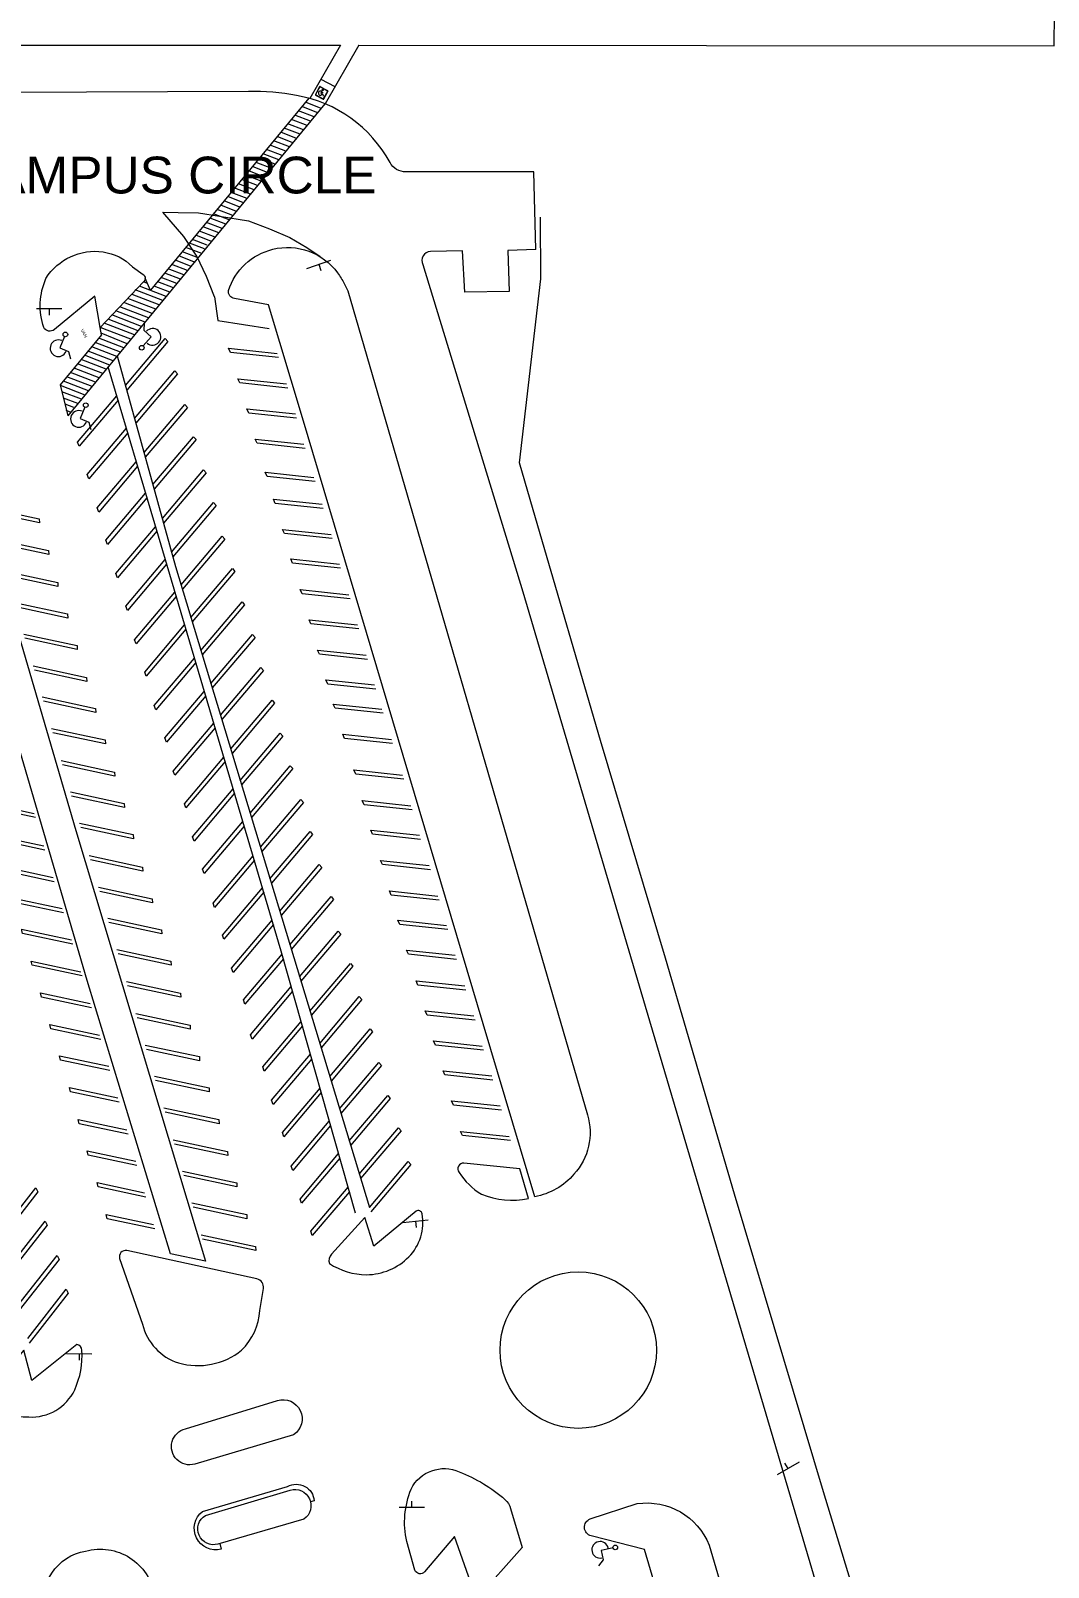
# Model space of a CAD drawing. Header units: feet. Extents: x 6763715 to 6770513, y 1886699 to 1891873.
# Drawn here: x 6767788.2 to 6768106.5, y 1888461 to 1888941.6 of the extents above; entities that cross this region are included whole.
import ezdxf

# ---------------------------------------------------------------- set-up
doc = ezdxf.new("R2010")
doc.units = ezdxf.units.FT
doc.header["$LTSCALE"] = 48
doc.header["$MEASUREMENT"] = 0
doc.layers.get('0').update_dxf_attribs({"lineweight": 0})
for name, color, linetype, lineweight in [('C-PKNG-STRP', 3, 'Continuous', 0), ('C-ROAD', 5, 'Continuous', 0), ('Crosswalk_Stripping', 3, 'Continuous', 0), ('FENCE', 6, 'CLFN', 0), ('Handicap signs', 5, 'Continuous', 0), ('L-SITE-WALK', 6, 'Continuous', 0)]:
    doc.layers.add(name, color=color, linetype=linetype, lineweight=lineweight)
doc.layers.add('C-ROAD-IDEN', color=7, linetype='Continuous')
doc.styles.add('Campus_Base_Map_NEW$0$Site Plan$0$ARIAL3', font='arial.ttf', dxfattribs={"height": 100})
doc.styles.get("Standard").update_dxf_attribs({"font": 'arial.ttf'})
doc.linetypes.add('CLFN', pattern='A,0.25,0.1,["X",Standard,S=0.12,R=0,X=0,Y=-0.09],0.1,0.25', length=0.7)

# ---------------------------------------------------------------- blocks, each defined once
blk = doc.blocks.new('Campus_Base_Map_NEW$0$S1')
for points in [[(-0.083, 0), (0.083, 0)], [(0, 0), (0, -0.042)]]:
    blk.add_lwpolyline(points)
blk = doc.blocks.new('Campus_Base_Map_NEW$0$HANDI')
at = {"layer": 'Handicap signs', "lineweight": 0}
for p, q in [((0, 0.079), (0, 0)), ((0, 0), (0.062, 0)), ((0.062, 0), (0.094, -0.039))]:
    blk.add_line(p, q, dxfattribs=at)
blk.add_circle((0, 0.094), 0.015, dxfattribs=at)
blk.add_arc((-0.006, -0.006), 0.0541, 90, 0, dxfattribs=at)
blk = doc.blocks.new('Campus_Base_Map_NEW$0$Site Plan$0$HANDI')
for p, q in [((0, 0.079), (0, 0)), ((0, 0), (0.062, 0)), ((0.062, 0), (0.094, -0.039))]:
    blk.add_line(p, q)
blk.add_circle((0, 0.094), 0.015)
blk.add_arc((-0.006, -0.006), 0.0541, 90, 0)
blk = doc.blocks.new('Campus_Base_Map_NEW$0$handicap')
at = {"layer": 'C-PKNG-STRP'}
blk.add_line((563729.991, 157499.5), (563730.041, 157499.478), dxfattribs=at)
for points in [[(563729.849, 157499.398), (563730.056, 157499.316, 0.414214), (563730.074, 157499.324), (563730.156, 157499.53, 0.414214), (563730.148, 157499.548), (563729.942, 157499.63, 0.414214), (563729.924, 157499.622), (563729.842, 157499.416, 0.414214)], [(563729.852, 157499.404), (563730.059, 157499.322, 0.414214), (563730.068, 157499.326), (563730.149, 157499.533, 0.414214), (563730.146, 157499.542), (563729.939, 157499.624, 0.414214), (563729.93, 157499.62), (563729.848, 157499.413, 0.414214)]]:
    blk.add_lwpolyline(points, format="xyb", close=True, dxfattribs=at)
at = {"layer": 'C-PKNG-STRP', "rotation": 335.9749199039166}
blk.add_blockref('Campus_Base_Map_NEW$0$Site Plan$0$HANDI', (563729.975, 157499.464), dxfattribs=at)

msp = doc.modelspace()

# ---------------------------------------------------------------- linework, layer by layer
at = {"layer": 'C-PKNG-STRP'}
for p, q in [((6767825.67, 1888860.38), (6767823.98, 1888864.15)), ((6767811.29, 1888848.27), (6767809.77, 1888848.85)), ((6767810.33, 1888846.48), (6767809.92, 1888848.81)), ((6767810.33, 1888846.48), (6767797.4, 1888830.8)), ((6767797.4, 1888830.8), (6767799.83, 1888821.17))]:
    msp.add_line(p, q, dxfattribs=at)
for points in [[(6767845.62, 1888858.4), (6767843.13, 1888864.66), (6767840.14, 1888871.11), (6767836.05, 1888877.27), (6767829.53, 1888884.81), (6767834.32, 1888884.75), (6767840.67, 1888884.6), (6767847.19, 1888883.55), (6767856.32, 1888882.09), (6767862.89, 1888879.64), (6767869.26, 1888876.94), (6767874.55, 1888873.76), (6767878.7, 1888870.93)], [(6767845.62, 1888858.4), (6767846.7, 1888850.99), (6767862.77, 1888848.4)], [(6767817.8, 1888830.63), (6767830.26, 1888845.35), (6767831.07, 1888844.42), (6767818.2, 1888829.21)], [(6767865.64, 1888839.36), (6767850.65, 1888840.95), (6767850.06, 1888842.26), (6767865.26, 1888840.65)], [(6767815.24, 1888839.87), (6767833.49, 1888774.01), (6767894.1, 1888573.57)], [(6767889.74, 1888571.73), (6767866.55, 1888653.73), (6767828.11, 1888783.48), (6767812.41, 1888836.43)], [(6767820.67, 1888820.27), (6767833.27, 1888835.16), (6767834.08, 1888834.23), (6767821.07, 1888818.85)], [(6767868.58, 1888829.82), (6767853.58, 1888831.41), (6767853, 1888832.72), (6767868.2, 1888831.1)], [(6767802.84, 1888812.95), (6767815.09, 1888827.42)], [(6767815.5, 1888826.02), (6767803.32, 1888811.63), (6767802.84, 1888812.95)], [(6767823.62, 1888809.64), (6767836.39, 1888824.72), (6767837.2, 1888823.79), (6767824.02, 1888808.21)], [(6767871.36, 1888820.42), (6767856.37, 1888822.01), (6767855.78, 1888823.32), (6767870.99, 1888821.71)], [(6767805.85, 1888802.76), (6767818.1, 1888817.24)], [(6767818.52, 1888815.84), (6767806.33, 1888801.44), (6767805.85, 1888802.76)], [(6767826.4, 1888799.62), (6767839.1, 1888814.62), (6767839.91, 1888813.69), (6767826.79, 1888798.2)], [(6767874, 1888810.97), (6767859.01, 1888812.55), (6767858.42, 1888813.86), (6767873.62, 1888812.25)], [(6767808.97, 1888792.32), (6767821.2, 1888806.78)], [(6767821.62, 1888805.38), (6767809.44, 1888791), (6767808.97, 1888792.32)], [(6767829.35, 1888788.98), (6767842.26, 1888804.24), (6767843.07, 1888803.31), (6767829.74, 1888787.55)], [(6767877.12, 1888800.58), (6767862.12, 1888802.17), (6767861.54, 1888803.48), (6767876.74, 1888801.87)], [(6767811.67, 1888782.22), (6767824.12, 1888796.93)], [(6767824.54, 1888795.53), (6767812.15, 1888780.9), (6767811.67, 1888782.22)], [(6767879.67, 1888792.17), (6767864.68, 1888793.76), (6767864.09, 1888795.07), (6767879.29, 1888793.46)], [(6767774.28, 1888792.49), (6767790.82, 1888788.95), (6767790.89, 1888787.67), (6767774.68, 1888791.15)], [(6767832.25, 1888778.49), (6767845.37, 1888794), (6767846.18, 1888793.07), (6767832.64, 1888777.07)], [(6767814.84, 1888771.84), (6767827.22, 1888786.47)], [(6767827.64, 1888785.07), (6767815.31, 1888770.51), (6767814.84, 1888771.84)], [(6767882.51, 1888782.72), (6767867.51, 1888784.31), (6767866.93, 1888785.62), (6767882.13, 1888784.01)], [(6767777.2, 1888782.6), (6767793.77, 1888779.05), (6767793.84, 1888777.78), (6767777.6, 1888781.26)], [(6767835.22, 1888768.29), (6767848.09, 1888783.5), (6767848.9, 1888782.57), (6767835.64, 1888766.9)], [(6767817.95, 1888761.6), (6767830.28, 1888776.16)], [(6767885.09, 1888773.47), (6767870.1, 1888775.06), (6767869.51, 1888776.37), (6767884.71, 1888774.76)], [(6767780.16, 1888772.58), (6767796.62, 1888769.06), (6767796.69, 1888767.78), (6767780.56, 1888771.24)], [(6767830.69, 1888774.77), (6767818.43, 1888760.28), (6767817.95, 1888761.6)], [(6767838.3, 1888758.11), (6767851.25, 1888773.41), (6767852.06, 1888772.48), (6767838.72, 1888756.72)], [(6767820.67, 1888751.1), (6767833.29, 1888766.01)], [(6767888.08, 1888763.88), (6767873.09, 1888765.47), (6767872.5, 1888766.77), (6767887.7, 1888765.16)], [(6767783.08, 1888762.72), (6767799.67, 1888759.17), (6767799.74, 1888757.89), (6767783.48, 1888761.38)], [(6767833.7, 1888764.61), (6767821.14, 1888749.78), (6767820.67, 1888751.1)], [(6767841.43, 1888747.76), (6767854.27, 1888762.92), (6767855.08, 1888762), (6767841.85, 1888746.37)], [(6767823.83, 1888741.02), (6767836.32, 1888755.77)], [(6767890.82, 1888754.48), (6767875.82, 1888756.07), (6767875.24, 1888757.37), (6767890.44, 1888755.76)], [(6767785.98, 1888752.9), (6767802.67, 1888749.33), (6767802.74, 1888748.05), (6767786.38, 1888751.56)], [(6767836.73, 1888754.38), (6767824.3, 1888739.69), (6767823.83, 1888741.02)], [(6767844.56, 1888737.41), (6767857.57, 1888752.79), (6767858.38, 1888751.86), (6767844.98, 1888736.02)], [(6767893.51, 1888744.98), (6767878.51, 1888746.56), (6767877.93, 1888747.87), (6767893.13, 1888746.26)], [(6767788.94, 1888742.91), (6767805.63, 1888739.33), (6767805.7, 1888738.06), (6767789.33, 1888741.57)], [(6767826.84, 1888730.53), (6767839.4, 1888745.36)], [(6767839.82, 1888743.96), (6767827.32, 1888729.2), (6767826.84, 1888730.53)], [(6767847.55, 1888727.51), (6767860.19, 1888742.44), (6767861, 1888741.51), (6767847.97, 1888726.12)], [(6767896.09, 1888735.67), (6767881.09, 1888737.26), (6767880.51, 1888738.57), (6767895.71, 1888736.96)], [(6767791.8, 1888733.21), (6767808.47, 1888729.64), (6767808.54, 1888728.36), (6767792.2, 1888731.86)], [(6767830.15, 1888720.39), (6767842.48, 1888734.96)], [(6767842.9, 1888733.57), (6767830.63, 1888719.07), (6767830.15, 1888720.39)], [(6767850.74, 1888716.96), (6767863.65, 1888732.21), (6767864.46, 1888731.28), (6767851.16, 1888715.57)], [(6767898.37, 1888728.1), (6767883.37, 1888729.69), (6767882.79, 1888731), (6767897.99, 1888729.39)], [(6767794.71, 1888723.39), (6767811.47, 1888719.8), (6767811.54, 1888718.52), (6767795.1, 1888722.04)], [(6767832.77, 1888710.04), (6767845.43, 1888725)], [(6767845.85, 1888723.61), (6767833.24, 1888708.72), (6767832.77, 1888710.04)], [(6767853.72, 1888707.1), (6767866.21, 1888721.86), (6767867.02, 1888720.93), (6767854.14, 1888705.71)], [(6767901.35, 1888718.66), (6767886.36, 1888720.25), (6767885.77, 1888721.56), (6767900.98, 1888719.95)], [(6767797.69, 1888713.29), (6767814.43, 1888709.7), (6767814.5, 1888708.43), (6767798.09, 1888711.95)], [(6767836.23, 1888699.82), (6767848.57, 1888714.4)], [(6767848.99, 1888713.01), (6767836.7, 1888698.49), (6767836.23, 1888699.82)], [(6767856.81, 1888696.88), (6767869.37, 1888711.72), (6767870.18, 1888710.8), (6767857.23, 1888695.49)], [(6767904.84, 1888707.49), (6767889.85, 1888709.08), (6767889.26, 1888710.38), (6767904.47, 1888708.77)], [(6767800.58, 1888703.52), (6767817.42, 1888699.91), (6767817.49, 1888698.64), (6767800.98, 1888702.18)], [(6767838.79, 1888689.46), (6767851.51, 1888704.49)], [(6767851.92, 1888703.09), (6767839.27, 1888688.14), (6767838.79, 1888689.46)], [(6767789.64, 1888695.47), (6767773.83, 1888698.86), (6767773.52, 1888700.18)], [(6767773.52, 1888700.18), (6767789.25, 1888696.81)], [(6767860.03, 1888686.24), (6767872.64, 1888701.14), (6767873.45, 1888700.21), (6767860.45, 1888684.85)], [(6767907.44, 1888697.88), (6767892.44, 1888699.47), (6767891.86, 1888700.78), (6767907.06, 1888699.17)], [(6767803.46, 1888693.77), (6767820.27, 1888690.17), (6767820.34, 1888688.89), (6767803.86, 1888692.42)], [(6767841.95, 1888679.33), (6767854.55, 1888694.22)], [(6767792.64, 1888685.31), (6767776.73, 1888688.71), (6767776.43, 1888690.04)], [(6767776.43, 1888690.04), (6767792.24, 1888686.65)], [(6767854.97, 1888692.82), (6767842.42, 1888678), (6767841.95, 1888679.33)], [(6767863.02, 1888676.35), (6767875.55, 1888691.15), (6767876.36, 1888690.22), (6767863.44, 1888674.96)], [(6767910.12, 1888688.68), (6767895.12, 1888690.27), (6767894.54, 1888691.58), (6767909.74, 1888689.97)], [(6767806.47, 1888683.6), (6767823.18, 1888680.02), (6767823.25, 1888678.75), (6767806.86, 1888682.26)], [(6767795.55, 1888675.43), (6767779.73, 1888678.82), (6767779.43, 1888680.15)], [(6767779.43, 1888680.15), (6767795.15, 1888676.78)], [(6767845.22, 1888668.74), (6767857.72, 1888683.52)], [(6767858.14, 1888682.12), (6767845.7, 1888667.42), (6767845.22, 1888668.74)], [(6767866.08, 1888666.23), (6767878.41, 1888680.8), (6767879.22, 1888679.87), (6767866.5, 1888664.84)], [(6767913.2, 1888679.19), (6767898.21, 1888680.78), (6767897.62, 1888682.09), (6767912.82, 1888680.48)], [(6767798.42, 1888665.7), (6767782.63, 1888669.08), (6767782.32, 1888670.4)], [(6767782.32, 1888670.4), (6767798.02, 1888667.04)], [(6767809.39, 1888673.73), (6767826.18, 1888670.13), (6767826.25, 1888668.86), (6767809.78, 1888672.39)], [(6767848.12, 1888658.75), (6767860.67, 1888673.57)], [(6767861.08, 1888672.17), (6767848.6, 1888657.43), (6767848.12, 1888658.75)], [(6767869.27, 1888655.67), (6767882.11, 1888670.83), (6767882.92, 1888669.91), (6767869.69, 1888654.28)], [(6767915.94, 1888669.64), (6767900.95, 1888671.23), (6767900.36, 1888672.54), (6767915.56, 1888670.93)], [(6767801.3, 1888655.92), (6767785.58, 1888659.28), (6767785.27, 1888660.61)], [(6767785.27, 1888660.61), (6767800.9, 1888657.26)], [(6767812.26, 1888663.99), (6767829.07, 1888660.39), (6767829.14, 1888659.11), (6767812.66, 1888662.64)], [(6767850.99, 1888648.41), (6767863.68, 1888663.4)], [(6767864.1, 1888662.01), (6767851.46, 1888647.08), (6767850.99, 1888648.41)], [(6767872.29, 1888645.68), (6767884.35, 1888659.92), (6767885.16, 1888658.99), (6767872.71, 1888644.29)], [(6767918.62, 1888660.49), (6767903.63, 1888662.08), (6767903.04, 1888663.39), (6767918.24, 1888661.78)], [(6767804.23, 1888645.95), (6767788.63, 1888649.29), (6767788.32, 1888650.62)], [(6767788.32, 1888650.62), (6767803.84, 1888647.3)], [(6767815.16, 1888654.21), (6767832.02, 1888650.59), (6767832.09, 1888649.32), (6767815.55, 1888652.86)], [(6767854.69, 1888638.44), (6767866.82, 1888652.77)], [(6767867.22, 1888651.35), (6767855.16, 1888637.11), (6767854.69, 1888638.44)], [(6767921.35, 1888651.14), (6767906.36, 1888652.73), (6767905.77, 1888654.04), (6767920.98, 1888652.43)], [(6767875.52, 1888634.99), (6767888.15, 1888649.9), (6767888.96, 1888648.98), (6767875.94, 1888633.6)], [(6767807.18, 1888635.96), (6767791.58, 1888639.3), (6767791.28, 1888640.63)], [(6767791.28, 1888640.63), (6767806.78, 1888637.3)], [(6767818.1, 1888644.24), (6767835.07, 1888640.6), (6767835.14, 1888639.33), (6767818.5, 1888642.9)], [(6767856.92, 1888627.52), (6767869.69, 1888642.61)], [(6767870.09, 1888641.2), (6767857.4, 1888626.2), (6767856.92, 1888627.52)], [(6767924.3, 1888641.55), (6767909.3, 1888643.13), (6767908.72, 1888644.44), (6767923.92, 1888642.83)], [(6767878.58, 1888624.88), (6767890.96, 1888639.51), (6767891.77, 1888638.58), (6767879, 1888623.49)], [(6767810.09, 1888626.06), (6767794.48, 1888629.41), (6767794.18, 1888630.73)], [(6767794.18, 1888630.73), (6767809.7, 1888627.41)], [(6767821.06, 1888634.25), (6767838.03, 1888630.61), (6767838.1, 1888629.34), (6767821.45, 1888632.9)], [(6767860.73, 1888617.51), (6767872.77, 1888631.73)], [(6767927.18, 1888632.15), (6767912.19, 1888633.74), (6767911.6, 1888635.05), (6767926.8, 1888633.44)], [(6767873.17, 1888630.32), (6767861.2, 1888616.18), (6767860.73, 1888617.51)], [(6767881.72, 1888614.49), (6767894.32, 1888629.38), (6767895.13, 1888628.45), (6767882.14, 1888613.1)], [(6767823.98, 1888624.35), (6767840.93, 1888620.72), (6767841, 1888619.44), (6767824.38, 1888623)], [(6767863.54, 1888607.11), (6767875.68, 1888621.45)], [(6767929.77, 1888622.74), (6767914.77, 1888624.33), (6767914.19, 1888625.64), (6767929.39, 1888624.03)], [(6767812.95, 1888616.36), (6767797.53, 1888619.67), (6767797.22, 1888620.99)], [(6767797.22, 1888620.99), (6767812.56, 1888617.71)], [(6767876.08, 1888620.03), (6767864.02, 1888605.79), (6767863.54, 1888607.11)], [(6767884.79, 1888604.35), (6767897.09, 1888618.88), (6767897.9, 1888617.95), (6767885.21, 1888602.96)], [(6767826.85, 1888614.65), (6767843.97, 1888610.98), (6767844.04, 1888609.7), (6767827.25, 1888613.3)], [(6767932.75, 1888613.4), (6767917.76, 1888614.99), (6767917.17, 1888616.3), (6767932.37, 1888614.69)], [(6767815.81, 1888606.47), (6767800.58, 1888609.73), (6767800.27, 1888611.05)], [(6767800.27, 1888611.05), (6767815.43, 1888607.81)], [(6767866.9, 1888596.98), (6767878.67, 1888610.88)], [(6767879.07, 1888609.47), (6767867.37, 1888595.66), (6767866.9, 1888596.98)], [(6767887.81, 1888594.36), (6767899.85, 1888608.58), (6767900.66, 1888607.65), (6767888.23, 1888592.97)], [(6767935.39, 1888604), (6767920.39, 1888605.59), (6767919.81, 1888606.9), (6767935.01, 1888605.29)], [(6767829.78, 1888604.73), (6767847.03, 1888601.04), (6767847.1, 1888599.76), (6767830.18, 1888603.39)], [(6767818.64, 1888596.45), (6767803.33, 1888599.73), (6767803.03, 1888601.05)], [(6767803.03, 1888601.05), (6767818.26, 1888597.79)], [(6767869.67, 1888586.48), (6767881.58, 1888600.56)], [(6767881.98, 1888599.15), (6767870.14, 1888585.16), (6767869.67, 1888586.48)], [(6767890.94, 1888584.01), (6767903.21, 1888598.5), (6767904.02, 1888597.57), (6767891.36, 1888582.62)], [(6767938.23, 1888594.45), (6767923.23, 1888596.04), (6767922.65, 1888597.35), (6767937.85, 1888595.74)], [(6767832.75, 1888594.69), (6767849.78, 1888591.04), (6767849.85, 1888589.77), (6767833.15, 1888593.34)], [(6767821.4, 1888586.67), (6767806.18, 1888589.93), (6767805.88, 1888591.26)], [(6767805.88, 1888591.26), (6767821.02, 1888588.01)], [(6767872.43, 1888576.19), (6767884.46, 1888590.4)], [(6767884.86, 1888588.98), (6767872.91, 1888574.86), (6767872.43, 1888576.19)], [(6767894.1, 1888573.57), (6767906.28, 1888587.96), (6767907.09, 1888587.04), (6767894.52, 1888572.18)], [(6767835.65, 1888584.88), (6767852.63, 1888581.24), (6767852.7, 1888579.97), (6767836.05, 1888583.54)], [(6767777.73, 1888564.31), (6767789.8, 1888579.72), (6767790.45, 1888578.45), (6767778.17, 1888562.83)], [(6767824.19, 1888576.8), (6767809.28, 1888580), (6767808.98, 1888581.32)], [(6767808.98, 1888581.32), (6767823.81, 1888578.14)], [(6767875.79, 1888566.11), (6767887.44, 1888579.87)], [(6767887.84, 1888578.46), (6767876.26, 1888564.78), (6767875.79, 1888566.11)], [(6767838.58, 1888574.98), (6767855.73, 1888571.31), (6767855.8, 1888570.03), (6767838.97, 1888573.64)], [(6767780.79, 1888554.1), (6767792.67, 1888569.27), (6767793.31, 1888568.01), (6767781.23, 1888552.62)], [(6767827, 1888566.85), (6767812.09, 1888570.05), (6767811.78, 1888571.37)], [(6767811.78, 1888571.37), (6767826.62, 1888568.19)], [(6767841.52, 1888565), (6767858.53, 1888561.36), (6767858.6, 1888560.08), (6767841.92, 1888563.66)], [(6767784.15, 1888542.88), (6767796.4, 1888558.5), (6767797.04, 1888557.24), (6767784.59, 1888541.4)], [(6767787.23, 1888532.6), (6767799.27, 1888547.96), (6767799.91, 1888546.7), (6767787.67, 1888531.12)]]:
    msp.add_lwpolyline(points, dxfattribs=at)
at = {"layer": 'C-ROAD'}
for points in [[(6767945.58, 1888897.43), (6767905.55, 1888897.4, -0.277523), (6767900.56, 1888900.39, 0.228952), (6767871.36, 1888921.31, 0.053394), (6767856.3, 1888922.54), (6767780.28, 1888922.25), (6767712.64, 1888921.95)], [(6767809.92, 1888848.81), (6767808.22, 1888858.59), (6767795.57, 1888848.12, -0.473218), (6767792.25, 1888848.76, -0.184002), (6767792.93, 1888864.11, -0.296378), (6767810.84, 1888872.4, -0.165933), (6767819.97, 1888867.74), (6767823.39, 1888865.3, -0.495554), (6767823.46, 1888863.05), (6767809.92, 1888848.81)], [(6767946.15, 1888873.17), (6767937.42, 1888872.85), (6767937.82, 1888860.04), (6767923.95, 1888859.81), (6767923.25, 1888872.77), (6767913.22, 1888872.51, 0.54204), (6767910.8, 1888868.44), (6767942.06, 1888766.12), (6767981.68, 1888631.91), (6768031.83, 1888462.49), (6768083.72, 1888286.43), (6768112.53, 1888187.43, -0.070805)], [(6767943.86, 1888576.39), (6767941.13, 1888585.59), (6767923.7, 1888587.45, 0.686854), (6767922.19, 1888584.51, 0.122761), (6767929.19, 1888577.73, 0.158055), (6767943.86, 1888576.39, -0.261942)], [(6767895.55, 1888561.47), (6767892.68, 1888570.42), (6767882.25, 1888558.92, 0.262888), (6767881.59, 1888556, 0.141542), (6767893.23, 1888552.52, 0.197873), (6767906.43, 1888558.11, 0.243709), (6767910.61, 1888571.57, 0.534771), (6767908.69, 1888572.41), (6767895.55, 1888561.47)], [(6767858.92, 1888551.21), (6767818.27, 1888560.09, 0.580609), (6767816, 1888557.57), (6767823.17, 1888537.08, 0.26545), (6767834.42, 1888524.95, 0.247011), (6767854.12, 1888528.95, 0.194253), (6767859.83, 1888541.35), (6767860.96, 1888548.23, 0.401405), (6767858.92, 1888551.21, 2.933893)], [(6767788.57, 1888519.39), (6767786.03, 1888528.9), (6767774.32, 1888515.36, 0.390167), (6767774.4, 1888512.72, 0.189617), (6767787.57, 1888508.03, 0.302347), (6767801.94, 1888516.51, 0.120939), (6767804.2, 1888528.91, 0.345544), (6767802.65, 1888530.66), (6767788.57, 1888519.39)], [(6767836.61, 1888504.3), (6767865.34, 1888513.17, -0.865519), (6767870.41, 1888502.49), (6767839.49, 1888493.31, -1.032833), (6767836.61, 1888504.3, -18.283644)], [(6767847.36, 1888468.45), (6767847.75, 1888466.7, -0.811643), (6767841.89, 1888478.5), (6767868.51, 1888486.31, -0.537194), (6767876.88, 1888481.83), (6767875.65, 1888481.54)], [(6767873.62, 1888476.09), (6767846.75, 1888468.27, -0.87855), (6767842.83, 1888477.23), (6767869.34, 1888485.14, -0.85922), (6767873.62, 1888476.09, 0.75435)], [(6768073.2, 1888151.57), (6767980.19, 1888466.59), (6767963.48, 1888470.82, -0.732235), (6767963.17, 1888476.15), (6767977.9, 1888480.94, -0.346003), (6768000.36, 1888467.96), (6768017.92, 1888408.45), (6768085.41, 1888179.81, -0.089041), (6768086.35, 1888167.06, -0.243621), (6768073.2, 1888151.57, 3.914976)], [(6767808.46, 1888445.88), (6767799.24, 1888435.41, -0.395864), (6767796.16, 1888435.11), (6767792.75, 1888446.74, -0.441481), (6767805.34, 1888466.1, -0.444278), (6767826.93, 1888452.28), (6767811.71, 1888435.74), (6767808.46, 1888445.88)]]:
    msp.add_lwpolyline(points, format="xyb", dxfattribs=at)
msp.add_lwpolyline([(6767946.13, 1888873.19), (6767945.58, 1888897.43)], dxfattribs=at)
for points in [[(6767743.58, 1888852.06), (6767732.1, 1888855.4, -0.536713), (6767731.16, 1888858.41, -0.184277), (6767738.91, 1888869.19, -0.246537), (6767759.14, 1888870.31, -0.177445), (6767768.82, 1888859.13, -0.287902), (6767768.22, 1888856.11), (6767753.64, 1888857.61), (6767802.34, 1888691.48), (6767842.88, 1888556.81), (6767831.88, 1888559.01), (6767805.83, 1888644.52), (6767758.81, 1888804.81), (6767745.74, 1888851.58)], [(6767886.27, 1888862.54), (6767887.35, 1888860.18), (6767962.32, 1888602.51, -0.265221), (6767958.1, 1888583.97, -0.172345), (6767945.84, 1888576.9), (6767929.7, 1888630.96), (6767873.14, 1888820.56), (6767862.57, 1888855.82), (6767851.88, 1888857.79, -0.395103), (6767850, 1888860.33, -0.258616), (6767863.88, 1888873.23, -0.304403), (6767884.18, 1888865.87, -0.034664)], [(6767920.76, 1888470.6), (6767911.36, 1888459.63, -0.554864), (6767908.35, 1888460.08), (6767905.78, 1888469.09, -0.152262), (6767907.17, 1888485.46, -0.406269), (6767922.23, 1888490.86, -0.087646), (6767936.52, 1888482.22, -0.153139), (6767938.26, 1888479.37), (6767941.88, 1888467.26), (6767927.65, 1888451.14)]]:
    msp.add_lwpolyline(points, format="xyb", close=True, dxfattribs=at)
msp.add_circle((6767959.44, 1888528.94), 24.47, dxfattribs=at)
at = {"layer": 'Crosswalk_Stripping'}
for p, q in [((6767875.2, 1888920.49), (6767825.66, 1888860.4)), ((6767879.05, 1888917.3), (6767874.13, 1888919.19)), ((6767880.22, 1888918.72), (6767799.83, 1888821.17)), ((6767875.73, 1888913.27), (6767870.81, 1888915.17)), ((6767876.83, 1888914.61), (6767871.92, 1888916.51)), ((6767877.94, 1888915.95), (6767873.02, 1888917.85)), ((6767871.31, 1888907.9), (6767866.39, 1888909.8)), ((6767872.41, 1888909.25), (6767867.5, 1888911.14)), ((6767873.52, 1888910.59), (6767868.6, 1888912.49)), ((6767874.62, 1888911.93), (6767869.71, 1888913.83)), ((6767867.99, 1888903.88), (6767863.07, 1888905.78)), ((6767869.09, 1888905.22), (6767864.18, 1888907.12)), ((6767870.2, 1888906.56), (6767865.29, 1888908.46)), ((6767863.57, 1888898.51), (6767858.65, 1888900.41)), ((6767863.57, 1888898.51), (6767858.65, 1888900.41)), ((6767864.67, 1888899.85), (6767859.76, 1888901.75)), ((6767865.78, 1888901.19), (6767860.86, 1888903.09)), ((6767866.88, 1888902.54), (6767861.97, 1888904.43)), ((6767859.14, 1888893.14), (6767854.23, 1888895.04)), ((6767860.25, 1888894.49), (6767855.33, 1888896.38)), ((6767861.28, 1888895.73), (6767856.44, 1888897.73)), ((6767862.46, 1888897.17), (6767857.55, 1888899.07)), ((6767855.83, 1888889.12), (6767850.91, 1888891.02)), ((6767856.93, 1888890.46), (6767852.02, 1888892.36)), ((6767858.04, 1888891.8), (6767853.12, 1888893.7)), ((6767851.39, 1888883.74), (6767846.49, 1888885.65)), ((6767852.51, 1888885.09), (6767847.6, 1888886.99)), ((6767853.62, 1888886.44), (6767848.7, 1888888.33)), ((6767854.72, 1888887.78), (6767849.81, 1888889.68)), ((6767848.09, 1888879.73), (6767843.17, 1888881.63)), ((6767849.19, 1888881.06), (6767844.28, 1888882.97)), ((6767850.3, 1888882.41), (6767845.38, 1888884.31)), ((6767843.38, 1888874.47), (6767838.75, 1888876.26)), ((6767844.77, 1888875.7), (6767839.86, 1888877.6)), ((6767845.88, 1888877.04), (6767840.96, 1888878.94)), ((6767846.98, 1888878.39), (6767842.07, 1888880.28)), ((6767839.44, 1888869.23), (6767834.52, 1888871.13)), ((6767840.54, 1888870.57), (6767835.63, 1888872.47)), ((6767841.65, 1888871.91), (6767836.73, 1888873.81)), ((6767842.56, 1888873.33), (6767837.84, 1888875.15)), ((6767836.12, 1888865.21), (6767831.21, 1888867.1)), ((6767837.23, 1888866.55), (6767832.31, 1888868.45)), ((6767838.33, 1888867.89), (6767833.42, 1888869.79)), ((6767830.59, 1888858.5), (6767822.21, 1888861.74)), ((6767824.7, 1888862.54), (6767823.46, 1888863.05)), ((6767831.7, 1888859.84), (6767826.78, 1888861.74)), ((6767832.8, 1888861.18), (6767827.89, 1888863.08)), ((6767833.91, 1888862.52), (6767829, 1888864.42)), ((6767835.02, 1888863.86), (6767830.1, 1888865.76)), ((6767827.28, 1888854.47), (6767818.52, 1888857.85)), ((6767828.38, 1888855.81), (6767819.92, 1888859.08)), ((6767829.49, 1888857.16), (6767820.84, 1888860.5)), ((6767822.85, 1888849.1), (6767813.6, 1888852.68)), ((6767823.96, 1888850.45), (6767814.83, 1888853.97)), ((6767825.06, 1888851.79), (6767816.06, 1888855.27)), ((6767826.17, 1888853.13), (6767817.29, 1888856.56)), ((6767819.54, 1888845.08), (6767809.93, 1888848.79)), ((6767818.36, 1888843.65), (6767810.24, 1888846.99)), ((6767820.64, 1888846.42), (6767811.14, 1888850.09)), ((6767820.64, 1888846.42), (6767811.14, 1888850.09)), ((6767821.75, 1888847.76), (6767812.37, 1888851.39)), ((6767815.11, 1888839.71), (6767807.25, 1888842.75)), ((6767816.22, 1888841.05), (6767808.36, 1888844.09)), ((6767817.33, 1888842.4), (6767809.46, 1888845.43)), ((6767810.69, 1888834.35), (6767802.83, 1888837.38)), ((6767811.8, 1888835.69), (6767803.93, 1888838.72)), ((6767812.9, 1888837.03), (6767805.04, 1888840.07)), ((6767814.01, 1888838.37), (6767806.15, 1888841.41)), ((6767807.37, 1888830.32), (6767799.51, 1888833.36)), ((6767808.47, 1888831.65), (6767800.62, 1888834.7)), ((6767809.59, 1888833), (6767801.72, 1888836.04)), ((6767805.16, 1888827.64), (6767797.45, 1888830.62)), ((6767804.06, 1888826.3), (6767797.94, 1888828.66)), ((6767806.26, 1888828.97), (6767798.41, 1888832.02)), ((6767802.95, 1888824.95), (6767798.44, 1888826.7)), ((6767801.64, 1888823.69), (6767798.93, 1888824.74)), ((6767800.65, 1888822.31), (6767799.27, 1888822.84))]:
    msp.add_line(p, q, dxfattribs=at)
at = {"layer": 'FENCE', "ltscale": 0.01, "flags": 128}
msp.add_lwpolyline([(6768116.58, 1888214.23), (6768110.07, 1888236.47), (6768095.9, 1888284.3), (6768084.18, 1888323.29), (6768070.2, 1888370.9), (6768061.45, 1888399.91), (6768048.9, 1888442.84), (6768036.18, 1888484.62), (6768008.35, 1888577.73), (6767986.77, 1888651.49), (6767966.43, 1888719.64), (6767946.04, 1888789.28), (6767941.08, 1888806.46), (6767946.68, 1888855.04), (6767947.72, 1888864.02), (6767947.58, 1888883.14), (6767947.58, 1888883.3)], dxfattribs=at)
at = {"layer": 'L-SITE-WALK', "lineweight": 0}
for p, q in [((6767885.06, 1888937.06), (6767875.43, 1888920.38)), ((6767890.83, 1888937.06), (6767880.24, 1888918.71)), ((6767878.92, 1888926.43), (6767883.34, 1888924.09))]:
    msp.add_line(p, q, dxfattribs=at)
for points in [[(6767890.8, 1888937.01), (6768108.32, 1888936.87), (6768108.75, 1888977.87), (6768108.61, 1889034.19)], [(6767696.51, 1888937.03), (6767792.48, 1888937.08), (6767885.03, 1888937.02)]]:
    msp.add_lwpolyline(points, dxfattribs=at)

# ---------------------------------------------------------------- block references
at = {"layer": 'C-PKNG-STRP'}
for name, p, xscale, yscale, zscale, rotation in [('Campus_Base_Map_NEW$0$handicap', (-181039.69, 865897.11), 11.99999999999999, 11.99999999999999, 11.99999999999999, 352.7652342601504), ('Campus_Base_Map_NEW$0$S1', (6767878.3, 1888868.54), 48.00000000000001, 48.00000000000001, 48.00000000000001, 19.45135453804319), ('Campus_Base_Map_NEW$0$S1', (6767793.92, 1888854.66), 47.99999999999996, 47.99999999999996, 47.99999999999996, 359.9552557252626), ('Campus_Base_Map_NEW$0$S1', (6767908.49, 1888569.26), 48, 48, 48, 6.125567694379398), ('Campus_Base_Map_NEW$0$S1', (6767803.34, 1888527.83), 47.99999999999999, 47.99999999999999, 47.99999999999999, 358.7111125335671), ('Campus_Base_Map_NEW$0$S1', (6768025.06, 1888491.87), 47.99999999999975, 47.99999999999975, 47.99999999999975, 209.8979414731004), ('Campus_Base_Map_NEW$0$S1', (6767907.4, 1888479.67), 47.99999999999999, 47.99999999999999, 47.99999999999999, 180)]:
    msp.add_blockref(name, p, dxfattribs=dict(at, xscale=xscale, yscale=yscale, zscale=zscale, rotation=rotation))
at = {"layer": 'Handicap signs'}
for p, xscale, yscale, zscale, rotation in [((6767797.24, 1888842.44), 48.0000000033393, 48.0000000033393, 48.0000000033393, 336.8200897919338), ((6767825.9, 1888845.82), 47.99999999781568, 47.99999999781568, 47.99999999781568, 138.5140124253252), ((6767803.61, 1888820.32), 48.00000000333926, 48.00000000333926, 48.00000000333926, 336.8200897919338), ((6767966.62, 1888466.27), 47.99999999999986, 47.99999999999986, 47.99999999999986, 282.337518464743), ((6767966.62, 1888466.27), 48.00000000168237, 48.00000000168237, 48.00000000168237, 282.3375184696242)]:
    msp.add_blockref('Campus_Base_Map_NEW$0$HANDI', p, dxfattribs=dict(at, xscale=xscale, yscale=yscale, zscale=zscale, rotation=rotation))

# ---------------------------------------------------------------- texts
at = {"layer": 'C-ROAD-IDEN'}
msp.add_text('SOUTH CAMPUS CIRCLE', height=11.5, dxfattribs=at).set_placement((6767703.55, 1888890.69, -1523))
at = {"layer": 'Handicap signs', "insert": (6767804.84, 1888846.94), "char_height": 1, "width": 6.9186, "attachment_point": 5, "rotation": 299.1439, "style": 'Campus_Base_Map_NEW$0$Site Plan$0$ARIAL3'}
msp.add_mtext('VAN', dxfattribs=at)

doc.saveas('drawing.dxf')
